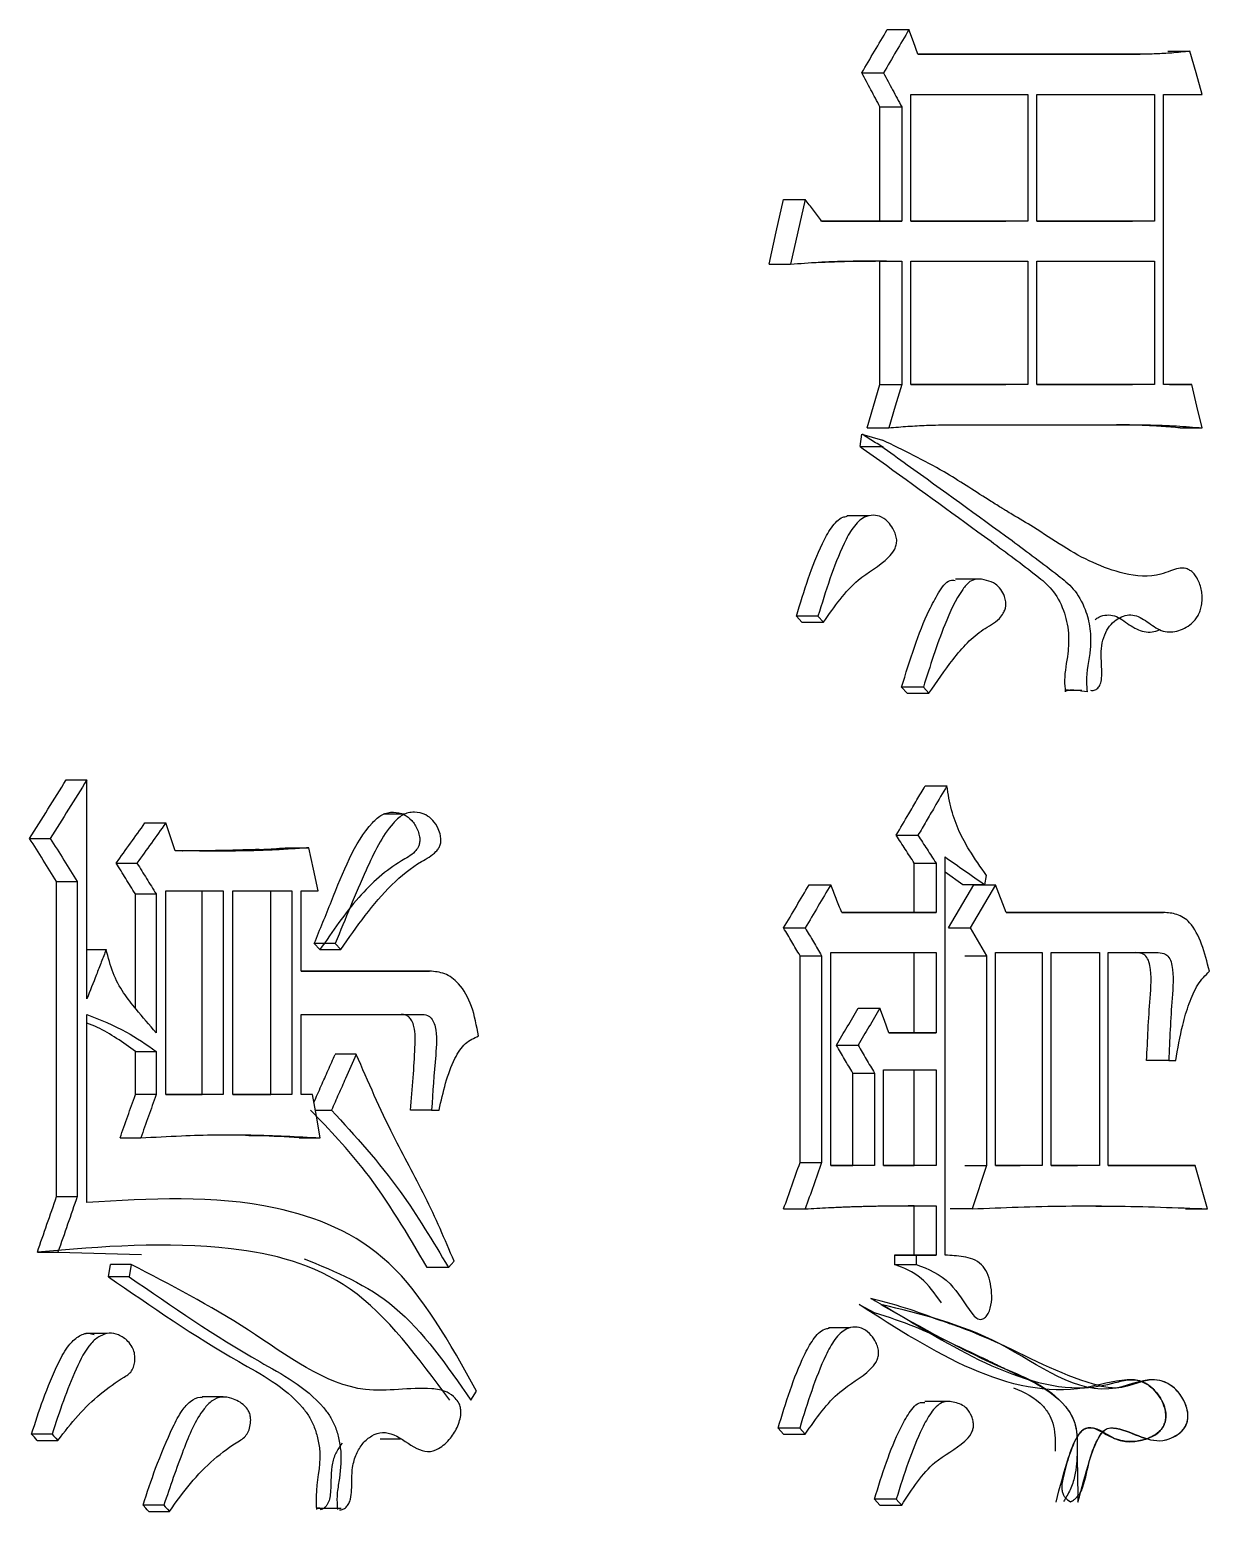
# Model space of a CAD drawing. Header units: millimetres. Extents: x 2271 to 4415, y 823 to 2339.
# Drawn here: x 3177.98 to 3182.11, y 1047.03 to 1052.22 of the extents above; entities that cross this region are included whole.
import ezdxf

# ---------------------------------------------------------------- set-up
doc = ezdxf.new("R2010")
doc.units = ezdxf.units.MM

msp = doc.modelspace()

# ---------------------------------------------------------------- linework, layer by layer
at = {"color": 7, "linetype": 'Continuous', "lineweight": 25}
for p, q in [((3180.9813, 1052.2249), (3181.0575, 1052.2249)), ((3181.8683, 1052.1384), (3181.0892, 1052.1384)), ((3181.0892, 1052.1384), (3181.7912, 1052.1384)), ((3181.7913, 1052.1384), (3181.8683, 1052.1384)), ((3181.965, 1052.1492), (3182.0422, 1052.1492)), ((3180.8925, 1052.0735), (3180.9685, 1052.0735)), ((3181.0638, 1051.5543), (3181.0638, 1051.9978)), ((3181.0638, 1051.9978), (3181.4743, 1051.9978)), ((3181.4743, 1051.9978), (3181.4743, 1051.5543)), ((3181.5057, 1051.5543), (3181.5057, 1051.9978)), ((3181.5057, 1051.9978), (3181.9181, 1051.9978)), ((3181.9181, 1051.9978), (3181.9181, 1051.5543)), ((3181.9492, 1051.9978), (3182.0856, 1051.9978)), ((3181.9492, 1050.981), (3181.9492, 1051.9978)), ((3180.956, 1051.9545), (3181.0321, 1051.9545)), ((3180.956, 1051.5543), (3180.956, 1051.9545)), ((3181.0321, 1051.9545), (3181.0321, 1051.5543)), ((3180.6185, 1051.63), (3180.6941, 1051.63)), ((3181.0321, 1051.5543), (3180.7517, 1051.5543)), ((3180.7517, 1051.5543), (3180.956, 1051.5543)), ((3180.956, 1051.5543), (3181.0321, 1051.5543)), ((3181.4743, 1051.5543), (3181.0638, 1051.5543)), ((3181.0638, 1051.5543), (3181.3976, 1051.5543)), ((3181.4743, 1051.5543), (3181.3977, 1051.5543)), ((3181.9181, 1051.5543), (3181.5057, 1051.5543)), ((3181.5057, 1051.5543), (3181.8408, 1051.5543)), ((3181.9181, 1051.5543), (3181.841, 1051.5543)), ((3180.5673, 1051.4028), (3180.6429, 1051.4028)), ((3180.956, 1051.4136), (3181.0321, 1051.4136)), ((3180.956, 1050.9809), (3180.956, 1051.4136)), ((3181.0321, 1051.4136), (3181.0321, 1050.9809)), ((3181.0638, 1050.9809), (3181.0638, 1051.4136)), ((3181.0638, 1051.4136), (3181.4743, 1051.4136)), ((3181.4743, 1051.4136), (3181.4743, 1050.9809)), ((3181.5057, 1050.9809), (3181.5057, 1051.4136)), ((3181.5057, 1051.4136), (3181.9181, 1051.4136)), ((3181.9181, 1051.4136), (3181.9181, 1050.981)), ((3180.956, 1050.9809), (3181.0321, 1050.9809)), ((3181.4743, 1050.9809), (3181.0638, 1050.9809)), ((3181.0638, 1050.9809), (3181.3976, 1050.9809)), ((3181.4743, 1050.9809), (3181.3977, 1050.9809)), ((3181.9181, 1050.981), (3181.5057, 1050.9809)), ((3181.5057, 1050.9809), (3181.8408, 1050.981)), ((3181.9181, 1050.981), (3181.841, 1050.981)), ((3182.0484, 1050.981), (3181.9492, 1050.981)), ((3181.9711, 1050.981), (3182.0484, 1050.981)), ((3180.9115, 1050.8295), (3180.9876, 1050.8295)), ((3181.2032, 1050.8403), (3181.8621, 1050.8403)), ((3181.785, 1050.8403), (3181.8621, 1050.8403)), ((3182.0083, 1050.8295), (3182.0856, 1050.8295)), ((3180.8861, 1050.7646), (3180.8925, 1050.8079)), ((3180.8925, 1050.8079), (3180.9653, 1050.7862)), ((3180.9157, 1050.5211), (3180.8397, 1050.5211)), ((3181.2973, 1050.2994), (3181.2204, 1050.2994)), ((3180.6823, 1050.148), (3180.6632, 1050.1696)), ((3180.6823, 1050.148), (3180.7581, 1050.148)), ((3180.7389, 1050.1696), (3180.7581, 1050.148)), ((3181.051, 1049.8992), (3181.032, 1049.9208)), ((3181.051, 1049.8992), (3181.1272, 1049.8992)), ((3181.1082, 1049.9208), (3181.1272, 1049.8992)), ((3178.1047, 1049.5963), (3178.1771, 1049.5963)), ((3178.1771, 1048.8283), (3178.1771, 1049.5963)), ((3181.1143, 1049.5747), (3181.1906, 1049.5747)), ((3179.2909, 1049.4759), (3179.2163, 1049.4759)), ((3178.3805, 1049.4449), (3178.4532, 1049.4449)), ((3177.9763, 1049.3908), (3178.0486, 1049.3908)), ((3181.013, 1049.4016), (3181.0892, 1049.4016)), ((3178.881, 1049.3583), (3178.9544, 1049.3583)), ((3181.1842, 1047.9305), (3181.1842, 1049.3259)), ((3178.2797, 1049.3042), (3178.3524, 1049.3042)), ((3181.0763, 1049.3043), (3181.1526, 1049.3043)), ((3181.0763, 1049.1312), (3181.0763, 1049.3043)), ((3181.1526, 1049.3043), (3181.1526, 1049.1312)), ((3181.2467, 1049.2285), (3181.1842, 1049.2724)), ((3181.3232, 1049.2285), (3181.3295, 1049.261)), ((3178.0709, 1049.2393), (3178.1433, 1049.2393)), ((3178.0709, 1048.136), (3178.0709, 1049.2393)), ((3178.1433, 1049.2393), (3178.1433, 1048.136)), ((3178.4532, 1048.4929), (3178.4532, 1049.2069)), ((3178.4532, 1049.2069), (3178.6543, 1049.2069)), ((3178.5813, 1048.4929), (3178.5813, 1049.2069)), ((3178.6543, 1049.2069), (3178.6543, 1048.4929)), ((3178.6878, 1048.4929), (3178.6878, 1049.2069)), ((3178.6878, 1049.2069), (3178.8946, 1049.2069)), ((3178.8212, 1048.4929), (3178.8212, 1049.2069)), ((3178.8946, 1049.2069), (3178.8946, 1048.4929)), ((3178.9278, 1049.2069), (3178.9877, 1049.2069)), ((3178.9278, 1048.9256), (3178.9278, 1049.2069)), ((3180.7079, 1049.2285), (3180.7836, 1049.2285)), ((3181.1963, 1049.0771), (3181.2845, 1049.2285)), ((3181.3232, 1049.2285), (3181.2467, 1049.2285)), ((3181.361, 1049.2285), (3181.2727, 1049.0771)), ((3181.2845, 1049.2285), (3181.361, 1049.2285)), ((3181.3988, 1049.1312), (3181.361, 1049.2285)), ((3178.3469, 1049.1961), (3178.4196, 1049.1961)), ((3178.3469, 1048.7961), (3178.3469, 1049.1961)), ((3178.4196, 1049.1961), (3178.4196, 1048.7093)), ((3181.1526, 1049.1312), (3180.822, 1049.1312)), ((3180.822, 1049.1312), (3181.0763, 1049.1312)), ((3181.0763, 1049.1312), (3181.1526, 1049.1312)), ((3181.9492, 1049.1312), (3181.3988, 1049.1312)), ((3181.3988, 1049.1312), (3181.8719, 1049.1312)), ((3181.872, 1049.1312), (3181.9492, 1049.1312)), ((3180.6185, 1049.0771), (3180.6941, 1049.0771)), ((3181.1963, 1049.0771), (3181.2727, 1049.0771)), ((3181.2727, 1049.0771), (3181.3295, 1048.9797)), ((3178.1771, 1049.0014), (3178.2446, 1049.0014)), ((3179.0474, 1049.023), (3178.9739, 1049.023)), ((3178.9938, 1049.0014), (3178.9739, 1049.023)), ((3179.0474, 1049.023), (3179.0673, 1049.0014)), ((3180.676, 1048.9797), (3180.7517, 1048.9797)), ((3180.676, 1048.255), (3180.676, 1048.9797)), ((3180.7517, 1048.9797), (3180.7517, 1048.255)), ((3180.7836, 1048.9906), (3181.1526, 1048.9906)), ((3180.7836, 1048.2442), (3180.7836, 1048.9906)), ((3181.0763, 1048.7093), (3181.0763, 1048.9906)), ((3181.1526, 1048.9906), (3181.1526, 1048.7093)), ((3181.253, 1048.9797), (3181.3295, 1048.9797)), ((3181.3295, 1048.9797), (3181.3295, 1048.2442)), ((3181.361, 1048.2442), (3181.361, 1048.9906)), ((3181.361, 1048.9906), (3181.5246, 1048.9906)), ((3181.5246, 1048.9906), (3181.5245, 1048.2442)), ((3181.5559, 1048.2442), (3181.5559, 1048.9906)), ((3181.5559, 1048.9906), (3181.7249, 1048.9906)), ((3181.7249, 1048.9906), (3181.7249, 1048.2442)), ((3181.7561, 1048.9906), (3181.9305, 1048.9906)), ((3181.7561, 1048.2442), (3181.7561, 1048.9906)), ((3181.8536, 1048.9906), (3181.9308, 1048.9906)), ((3179.3781, 1048.9256), (3178.9278, 1048.9256)), ((3178.9278, 1048.9256), (3179.3041, 1048.9256)), ((3179.3041, 1048.9256), (3179.3781, 1048.9256)), ((3180.8798, 1048.7958), (3180.9558, 1048.7958)), ((3178.1771, 1048.1144), (3178.1771, 1048.7741)), ((3178.9278, 1048.7742), (3179.3517, 1048.7742)), ((3178.9278, 1048.4929), (3178.9278, 1048.7742)), ((3179.278, 1048.7742), (3179.3519, 1048.7742)), ((3181.1526, 1048.7093), (3180.9876, 1048.7093)), ((3180.9876, 1048.7093), (3181.0763, 1048.7093)), ((3181.0763, 1048.7093), (3181.1526, 1048.7093)), ((3178.3469, 1048.6444), (3178.4196, 1048.6444)), ((3178.3469, 1048.4929), (3178.3469, 1048.6444)), ((3178.4196, 1048.6444), (3178.4196, 1048.4929)), ((3180.8035, 1048.666), (3180.8794, 1048.666)), ((3179.1207, 1048.6344), (3179.0471, 1048.6344)), ((3181.9678, 1048.612), (3181.8906, 1048.612)), ((3181.9678, 1048.612), (3181.9926, 1048.612)), ((3180.8607, 1048.5687), (3180.9367, 1048.5687)), ((3180.8607, 1048.2442), (3180.8607, 1048.5687)), ((3180.9367, 1048.5687), (3180.9367, 1048.2442)), ((3180.9685, 1048.2442), (3180.9685, 1048.5795)), ((3180.9685, 1048.5795), (3181.1526, 1048.5795)), ((3181.0763, 1048.2442), (3181.0763, 1048.5795)), ((3181.1526, 1048.5795), (3181.1526, 1048.2442)), ((3178.4196, 1048.4929), (3178.3469, 1048.4929)), ((3178.6543, 1048.4929), (3178.4532, 1048.4929)), ((3178.4532, 1048.4929), (3178.5813, 1048.4929)), ((3178.6543, 1048.4929), (3178.5813, 1048.4929)), ((3178.8946, 1048.4929), (3178.6878, 1048.4929)), ((3178.6878, 1048.4929), (3178.8212, 1048.4929)), ((3178.8946, 1048.4929), (3178.8212, 1048.4929)), ((3178.9677, 1048.4929), (3178.9278, 1048.4929)), ((3178.9677, 1048.4929), (3178.9278, 1048.4929)), ((3178.9772, 1048.439), (3179.0342, 1048.439)), ((3179.3847, 1048.4389), (3179.3107, 1048.4389)), ((3179.3847, 1048.4389), (3179.411, 1048.4389)), ((3178.2932, 1048.3415), (3178.3658, 1048.3415)), ((3178.9209, 1048.3415), (3178.9943, 1048.3415)), ((3180.676, 1048.255), (3180.7517, 1048.255)), ((3180.9367, 1048.2442), (3180.7836, 1048.2442)), ((3180.7836, 1048.2442), (3180.8607, 1048.2442)), ((3180.9367, 1048.2442), (3180.8607, 1048.2442)), ((3181.1526, 1048.2442), (3180.9685, 1048.2442)), ((3180.9685, 1048.2442), (3181.0763, 1048.2442)), ((3181.1526, 1048.2442), (3181.0763, 1048.2442)), ((3181.253, 1048.2442), (3181.3295, 1048.2442)), ((3181.3295, 1048.2442), (3181.279, 1048.0927)), ((3181.5245, 1048.2442), (3181.361, 1048.2442)), ((3181.361, 1048.2442), (3181.4478, 1048.2442)), ((3181.5245, 1048.2442), (3181.4479, 1048.2442)), ((3181.7249, 1048.2442), (3181.5559, 1048.2442)), ((3181.5559, 1048.2442), (3181.6479, 1048.2442)), ((3181.7249, 1048.2442), (3181.648, 1048.2442)), ((3182.0608, 1048.2442), (3181.7561, 1048.2442)), ((3181.7561, 1048.2442), (3181.9834, 1048.2442)), ((3181.9835, 1048.2442), (3182.0608, 1048.2442)), ((3182.1041, 1048.0927), (3182.0608, 1048.2442)), ((3178.0709, 1048.136), (3178.1433, 1048.136)), ((3180.6185, 1048.0927), (3180.6941, 1048.0927)), ((3181.0763, 1048.1035), (3181.0553, 1048.1035)), ((3181.0763, 1047.9305), (3181.0763, 1048.1035)), ((3181.1526, 1048.1035), (3181.1526, 1047.9305)), ((3181.279, 1048.0927), (3181.2026, 1048.0927)), ((3181.7126, 1048.1018), (3181.768, 1048.1022)), ((3182.0268, 1048.0927), (3182.1041, 1048.0927)), ((3178.0034, 1047.9413), (3178.0756, 1047.9413)), ((3178.0756, 1047.9413), (3178.3689, 1047.9333)), ((3181.0828, 1047.9305), (3181.0067, 1047.9305)), ((3181.0067, 1047.9305), (3181.0763, 1047.9305)), ((3181.0067, 1047.9305), (3181.0067, 1047.898)), ((3181.0763, 1047.9305), (3181.1526, 1047.9305)), ((3181.0828, 1047.9305), (3181.0828, 1047.898)), ((3181.1526, 1047.9305), (3181.0828, 1047.9305)), ((3178.2528, 1047.8547), (3178.2596, 1047.898)), ((3178.3322, 1047.898), (3178.2596, 1047.898)), ((3178.3322, 1047.898), (3178.3254, 1047.8547)), ((3179.444, 1047.8872), (3179.3699, 1047.8872)), ((3181.0067, 1047.898), (3181.0828, 1047.898)), ((3178.3254, 1047.8547), (3178.2528, 1047.8547)), ((3180.8829, 1047.7574), (3180.9378, 1047.7289)), ((3181.3091, 1047.7052), (3181.3096, 1047.7052)), ((3178.2469, 1047.6554), (3178.1736, 1047.6554)), ((3180.8519, 1047.6762), (3180.776, 1047.6762)), ((3179.5228, 1047.422), (3179.5425, 1047.4544)), ((3178.6543, 1047.4335), (3178.5805, 1047.4335)), ((3181.1897, 1047.4173), (3181.1133, 1047.4173)), ((3178.0553, 1047.3031), (3177.9831, 1047.3031)), ((3179.2043, 1047.2868), (3179.2762, 1047.2867)), ((3180.6184, 1047.3031), (3180.5993, 1047.3247)), ((3180.6184, 1047.3031), (3180.6941, 1047.3031)), ((3180.6749, 1047.3247), (3180.6941, 1047.3031)), ((3178.0033, 1047.2814), (3178.0756, 1047.2814)), ((3178.4465, 1047.0543), (3178.3737, 1047.0543)), ((3178.3938, 1047.0327), (3178.4666, 1047.0327)), ((3178.9942, 1047.0434), (3179.0678, 1047.0434)), ((3180.9559, 1047.0543), (3180.9369, 1047.0759))]:
    msp.add_line(p, q, dxfattribs=at)
at = {"color": 7, "linetype": 'Continuous', "lineweight": 25, "flags": 128}
for points in [[(3181.0892, 1052.1384), (3181.0733, 1052.1817), (3181.0575, 1052.2249)], [(3182.0856, 1051.9978), (3182.0639, 1052.0735), (3182.0422, 1052.1492)], [(3180.5673, 1051.4028), (3180.5929, 1051.5164), (3180.6185, 1051.63)], [(3180.6941, 1051.63), (3180.6685, 1051.5164), (3180.6429, 1051.4028)], [(3180.9115, 1050.8295), (3180.9338, 1050.9052), (3180.956, 1050.9809)], [(3181.0321, 1050.9809), (3181.0098, 1050.9052), (3180.9876, 1050.8295)], [(3182.0856, 1050.8295), (3182.067, 1050.9052), (3182.0484, 1050.981)], [(3180.8861, 1050.7646), (3180.9203, 1050.7646), (3180.9412, 1050.7646), (3180.9621, 1050.7646)], [(3180.7389, 1050.1696), (3180.7108, 1050.1697), (3180.687, 1050.1697), (3180.6632, 1050.1696)], [(3181.1082, 1049.9208), (3181.0804, 1049.9208), (3181.0562, 1049.9208), (3181.032, 1049.9208)], [(3178.4868, 1049.3475), (3178.47, 1049.3962), (3178.4532, 1049.4449)], [(3178.9877, 1049.2069), (3178.9711, 1049.2826), (3178.9544, 1049.3583)], [(3178.9938, 1049.0014), (3179.0206, 1049.0014), (3179.044, 1049.0014), (3179.0673, 1049.0014)], [(3180.9876, 1048.7093), (3180.9717, 1048.7526), (3180.9558, 1048.7958)], [(3178.9943, 1048.3415), (3178.981, 1048.4172), (3178.9677, 1048.4929)], [(3179.444, 1047.8872), (3179.4539, 1047.8981), (3179.4639, 1047.909)], [(3178.0033, 1047.2814), (3177.9982, 1047.2869), (3177.993, 1047.2924), (3177.9831, 1047.3031)], [(3178.0553, 1047.3031), (3178.0605, 1047.2976), (3178.068, 1047.2895), (3178.0756, 1047.2814)], [(3180.6749, 1047.3247), (3180.6469, 1047.3247), (3180.6231, 1047.3247), (3180.5993, 1047.3247)], [(3178.3938, 1047.0326), (3178.3887, 1047.0381), (3178.3836, 1047.0436), (3178.3737, 1047.0543)], [(3178.4465, 1047.0543), (3178.4516, 1047.0488), (3178.4591, 1047.0407), (3178.4666, 1047.0326)], [(3181.013, 1047.0759), (3180.9848, 1047.0759), (3180.9608, 1047.0759), (3180.9369, 1047.0759)], [(3180.9559, 1047.0543), (3180.9842, 1047.0543), (3181.0081, 1047.0543), (3181.0321, 1047.0543)], [(3181.013, 1047.0759), (3181.0225, 1047.0651), (3181.0321, 1047.0543)]]:
    msp.add_lwpolyline(points, dxfattribs=at)
at = {"color": 7, "linetype": 'Continuous', "lineweight": 25}
for points, knots in [([(3180.8925, 1052.0735), (3180.9073, 1052.0987), (3180.9369, 1052.1492), (3180.9665, 1052.1997), (3180.9813, 1052.2249)], [0, 0, 0, 0, 0.4999986, 1, 1, 1, 1]), ([(3181.0575, 1052.2249), (3181.0427, 1052.1997), (3181.013, 1052.1492), (3180.9834, 1052.0987), (3180.9685, 1052.0735)], [0, 0, 0, 0, 0.499999, 1, 1, 1, 1]), ([(3182.0422, 1052.1492), (3182.0209, 1052.1469), (3181.9814, 1052.1426), (3181.9234, 1052.1396), (3181.8867, 1052.1388), (3181.8683, 1052.1384)], [0, 0, 0, 0, 0.368696, 0.68428, 1, 1, 1, 1]), ([(3180.956, 1051.9545), (3180.9454, 1051.9743), (3180.9242, 1052.014), (3180.9031, 1052.0537), (3180.8925, 1052.0735)], [0, 0, 0, 0, 0.5, 1, 1, 1, 1]), ([(3180.9685, 1052.0735), (3180.9791, 1052.0537), (3181.0003, 1052.014), (3181.0215, 1051.9743), (3181.0321, 1051.9545)], [0, 0, 0, 0, 0.5, 1, 1, 1, 1]), ([(3180.7517, 1051.5543), (3180.7421, 1051.5669), (3180.7229, 1051.5921), (3180.7037, 1051.6174), (3180.6941, 1051.63)], [0, 0, 0, 0, 0.5000004, 1, 1, 1, 1]), ([(3180.6429, 1051.4028), (3180.6754, 1051.4056), (3180.712, 1051.4087), (3180.7507, 1051.4107), (3180.7608, 1051.4113), (3180.771, 1051.4117), (3180.7832, 1051.4122), (3180.7953, 1051.4127), (3180.8075, 1051.4131), (3180.8197, 1051.4134), (3180.8319, 1051.4137), (3180.844, 1051.4139), (3180.8562, 1051.4141), (3180.8684, 1051.4143), (3180.8805, 1051.4144), (3180.8927, 1051.4144), (3180.9049, 1051.4145), (3180.917, 1051.4145), (3180.9292, 1051.4145), (3180.9413, 1051.4144), (3180.9514, 1051.4144), (3180.9595, 1051.4143), (3180.9656, 1051.4143), (3180.9717, 1051.4142), (3180.9777, 1051.4142), (3180.9838, 1051.4141), (3180.9899, 1051.4141), (3180.9959, 1051.414), (3181.002, 1051.414), (3181.0081, 1051.4139), (3181.0141, 1051.4138), (3181.0221, 1051.4137), (3181.0281, 1051.4137), (3181.0321, 1051.4136)], [0, 0, 0, 0, 0.250151, 0.281419, 0.297053, 0.328322, 0.35959, 0.390858, 0.422126, 0.453395, 0.484663, 0.515931, 0.5472, 0.578468, 0.609736, 0.641004, 0.672273, 0.703541, 0.734809, 0.766077, 0.797346, 0.81298, 0.828614, 0.844248, 0.859882, 0.875516, 0.891151, 0.906785, 0.922419, 0.938053, 0.953687, 0.969321, 1, 1, 1, 1]), ([(3180.7288, 1051.4095), (3180.7298, 1051.4095), (3180.7396, 1051.4091), (3180.8337, 1051.4134), (3180.8965, 1051.4137), (3180.9312, 1051.4137), (3180.9412, 1051.4137), (3180.941, 1051.4137), (3180.9409, 1051.4137)], [0, 0, 0, 0, 0.055768, 0.55582, 0.7982, 0.940395, 0.975861, 1, 1, 1, 1]), ([(3180.9876, 1050.8295), (3181.0095, 1050.8314), (3181.0532, 1050.8353), (3181.1251, 1050.839), (3181.175, 1050.8399), (3181.2032, 1050.8403)], [0, 0, 0, 0, 0.303893, 0.607799, 1, 1, 1, 1]), ([(3182.0081, 1050.8295), (3181.986, 1050.8312), (3181.9418, 1050.8346), (3181.8674, 1050.8391), (3181.8151, 1050.8399), (3181.7849, 1050.8403)], [0, 0, 0, 0, 0.29793, 0.595868, 1, 1, 1, 1]), ([(3181.8621, 1050.8403), (3181.8843, 1050.84), (3181.9288, 1050.8394), (3182.0033, 1050.8359), (3182.0555, 1050.8319), (3182.0856, 1050.8295)], [0, 0, 0, 0, 0.297543, 0.595099, 1, 1, 1, 1]), ([(3180.8861, 1050.7646), (3180.9169, 1050.7425), (3181.0707, 1050.6319), (3181.278, 1050.4814), (3181.4712, 1050.3393), (3181.5607, 1050.2667), (3181.6011, 1050.1966), (3181.6192, 1050.1148), (3181.616, 1050.0302), (3181.6, 1049.9633), (3181.6042, 1049.9181), (3181.6055, 1049.9045)], [0, 0, 0, 0, 0.101474, 0.507349, 0.687605, 0.74902, 0.811274, 0.865807, 0.912165, 0.973682, 1, 1, 1, 1]), ([(3180.968, 1050.7603), (3180.9534, 1050.7695), (3180.9315, 1050.7832), (3180.9074, 1050.7983), (3180.8969, 1050.805), (3180.8936, 1050.8071), (3180.8925, 1050.8079)], [0, 0, 0, 0, 0.582257, 0.869629, 0.954439, 1, 1, 1, 1]), ([(3180.9595, 1050.7664), (3180.9903, 1050.7443), (3181.1442, 1050.6339), (3181.3522, 1050.4841), (3181.5454, 1050.3405), (3181.6358, 1050.2688), (3181.6752, 1050.2024), (3181.6943, 1050.1264), (3181.6957, 1050.0381), (3181.6759, 1049.9662), (3181.6812, 1049.916), (3181.6824, 1049.9045)], [0, 0, 0, 0, 0.101091, 0.505417, 0.686144, 0.747623, 0.809949, 0.856214, 0.902538, 0.977672, 1, 1, 1, 1]), ([(3181.6937, 1049.9101), (3181.6981, 1049.9095), (3181.707, 1049.9083), (3181.7174, 1049.915), (3181.7244, 1049.9231), (3181.7299, 1049.9342), (3181.7346, 1049.9582), (3181.7331, 1049.9887), (3181.7316, 1050.0163), (3181.7305, 1050.0441), (3181.7337, 1050.0768), (3181.7462, 1050.1135), (3181.7656, 1050.1425), (3181.7893, 1050.1619), (3181.8152, 1050.173), (3181.8508, 1050.1761), (3181.893, 1050.1514), (3181.9411, 1050.1131), (3181.9967, 1050.1136), (3182.0412, 1050.1344), (3182.0679, 1050.1646), (3182.0785, 1050.1882), (3182.0835, 1050.2074), (3182.0857, 1050.228), (3182.0848, 1050.2493), (3182.0807, 1050.2704), (3182.0739, 1050.29), (3182.0651, 1050.3074), (3182.0545, 1050.3212), (3182.0423, 1050.331), (3182.0157, 1050.3425), (3181.9806, 1050.3312), (3181.9103, 1050.3042), (3181.779, 1050.3166), (3181.6309, 1050.3888), (3181.5045, 1050.4765), (3181.4375, 1050.515), (3181.4037, 1050.5354), (3181.3937, 1050.5414), (3181.3904, 1050.5434), (3181.388, 1050.5449), (3181.3831, 1050.548), (3181.3653, 1050.5592), (3181.2971, 1050.6018), (3181.1635, 1050.6905), (3181.0377, 1050.7513), (3180.9653, 1050.7862)], [0, 0, 0, 0, 0.00737, 0.015009, 0.018555, 0.022128, 0.030111, 0.045178, 0.055064, 0.060343, 0.075509, 0.090437, 0.104896, 0.120548, 0.135595, 0.150698, 0.180779, 0.211233, 0.242231, 0.273349, 0.290015, 0.297441, 0.304692, 0.312416, 0.319982, 0.327794, 0.336224, 0.34425, 0.351944, 0.359644, 0.367692, 0.398957, 0.418859, 0.492604, 0.619034, 0.682459, 0.727701, 0.740175, 0.743874, 0.745883, 0.74615, 0.748384, 0.7547, 0.77878, 0.872725, 1, 1, 1, 1]), ([(3180.6632, 1050.1696), (3180.6901, 1050.2581), (3180.724, 1050.3692), (3180.7838, 1050.4809), (3180.8155, 1050.5154), (3180.836, 1050.5188), (3180.8412, 1050.5196)], [0, 0, 0, 0, 0.631825, 0.793272, 0.948374, 1, 1, 1, 1]), ([(3180.7581, 1050.148), (3180.7964, 1050.2031), (3180.8641, 1050.3006), (3180.961, 1050.3471), (3181.0036, 1050.3949), (3181.0127, 1050.4153), (3181.0158, 1050.4333), (3181.0127, 1050.4525), (3181.0039, 1050.4739), (3180.9877, 1050.4982), (3180.9628, 1050.5191), (3180.9321, 1050.5252), (3180.8961, 1050.5177), (3180.8596, 1050.4817), (3180.7999, 1050.3682), (3180.7659, 1050.2577), (3180.7389, 1050.1696)], [0, 0, 0, 0, 0.207529, 0.367373, 0.400836, 0.41667, 0.431354, 0.448141, 0.466694, 0.497248, 0.538464, 0.578549, 0.619959, 0.682144, 0.746848, 1, 1, 1, 1]), ([(3181.032, 1049.9208), (3181.0609, 1050.0155), (3181.097, 1050.1343), (3181.1597, 1050.2501), (3181.1908, 1050.2979), (3181.2137, 1050.2957), (3181.2197, 1050.2951)], [0, 0, 0, 0, 0.628291, 0.787843, 0.943892, 1, 1, 1, 1]), ([(3181.1272, 1049.8992), (3181.155, 1049.9396), (3181.2131, 1050.0244), (3181.2962, 1050.1162), (3181.363, 1050.1467), (3181.387, 1050.1768), (3181.3946, 1050.1927), (3181.3977, 1050.207), (3181.3971, 1050.2225), (3181.3916, 1050.2427), (3181.3797, 1050.2648), (3181.3587, 1050.287), (3181.3287, 1050.2954), (3181.2983, 1050.3025), (3181.2682, 1050.2917), (3181.2266, 1050.2409), (3181.17, 1050.1162), (3181.1316, 1049.9949), (3181.1082, 1049.9208)], [0, 0, 0, 0, 0.145124, 0.304252, 0.383323, 0.40611, 0.420719, 0.431527, 0.442364, 0.458238, 0.484495, 0.512276, 0.553409, 0.599258, 0.628708, 0.668116, 0.797317, 1, 1, 1, 1]), ([(3181.71, 1050.1574), (3181.7144, 1050.1606), (3181.7272, 1050.1699), (3181.7506, 1050.1751), (3181.7877, 1050.1718), (3181.8289, 1050.1375), (3181.881, 1050.1101), (3181.9191, 1050.1136), (3181.9363, 1050.1232), (3181.9363, 1050.1232)], [0, 0, 0, 0, 0.0611875, 0.1807988, 0.2971969, 0.5319522, 0.7661169, 0.9995646, 1, 1, 1, 1]), ([(3181.6168, 1049.91), (3181.6143, 1049.91), (3181.6104, 1049.91), (3181.6065, 1049.91), (3181.6054, 1049.91), (3181.6053, 1049.91), (3181.6052, 1049.91), (3181.6083, 1049.91), (3181.6257, 1049.91), (3181.6423, 1049.91), (3181.657, 1049.91), (3181.6636, 1049.91)], [0, 0, 0, 0, 0.13378, 0.2044, 0.212318, 0.214881, 0.216602, 0.217222, 0.490673, 0.769444, 1, 1, 1, 1]), ([(3181.6824, 1049.9045), (3181.6693, 1049.9065), (3181.6463, 1049.91), (3181.6212, 1049.9103), (3181.6088, 1049.9083), (3181.606, 1049.9065), (3181.6055, 1049.9055), (3181.6054, 1049.905), (3181.6055, 1049.9047), (3181.6055, 1049.9045)], [0, 0, 0, 0, 0.493604, 0.861876, 0.955662, 0.982084, 0.991539, 0.995796, 1, 1, 1, 1]), ([(3177.9763, 1049.3908), (3177.9977, 1049.425), (3178.0406, 1049.4935), (3178.0833, 1049.562), (3178.1047, 1049.5963)], [0, 0, 0, 0, 0.499999, 1, 1, 1, 1]), ([(3178.1771, 1049.5963), (3178.1557, 1049.562), (3178.1129, 1049.4935), (3178.07, 1049.425), (3178.0486, 1049.3908)], [0, 0, 0, 0, 0.5, 1, 1, 1, 1]), ([(3181.013, 1049.4016), (3181.0276, 1049.4266), (3181.0518, 1049.4679), (3181.0856, 1049.5256), (3181.1047, 1049.5584), (3181.1142, 1049.5747)], [0, 0, 0, 0, 0.432843, 0.716421, 1, 1, 1, 1]), ([(3181.1906, 1049.5747), (3181.176, 1049.5498), (3181.1518, 1049.5084), (3181.118, 1049.4507), (3181.0988, 1049.418), (3181.0892, 1049.4016)], [0, 0, 0, 0, 0.43259, 0.716295, 1, 1, 1, 1]), ([(3181.3295, 1049.261), (3181.3089, 1049.2901), (3181.2749, 1049.3383), (3181.2324, 1049.4141), (3181.2044, 1049.4899), (3181.1952, 1049.5463), (3181.1906, 1049.5747)], [0, 0, 0, 0, 0.333781, 0.552151, 0.77417, 1, 1, 1, 1]), ([(3178.9739, 1049.023), (3178.9939, 1049.0721), (3179.054, 1049.2197), (3179.121, 1049.3943), (3179.2112, 1049.4779), (3179.2508, 1049.4853), (3179.2867, 1049.4777), (3179.3163, 1049.4559), (3179.3337, 1049.4282), (3179.342, 1049.4029), (3179.3441, 1049.3853), (3179.3424, 1049.3709), (3179.3368, 1049.3569), (3179.317, 1049.3325), (3179.2406, 1049.2934), (3179.1225, 1049.1887), (3179.0375, 1049.065), (3178.9938, 1049.0014)], [0, 0, 0, 0, 0.117084, 0.352421, 0.392033, 0.4319, 0.470231, 0.500102, 0.530093, 0.545391, 0.556909, 0.565721, 0.574545, 0.589616, 0.642212, 0.816089, 1, 1, 1, 1]), ([(3179.0673, 1049.0014), (3179.0951, 1049.0417), (3179.1789, 1049.1635), (3179.2917, 1049.2831), (3179.389, 1049.3308), (3179.4094, 1049.3551), (3179.4159, 1049.3682), (3179.4182, 1049.3839), (3179.416, 1049.4037), (3179.4071, 1049.4293), (3179.3899, 1049.4559), (3179.361, 1049.4776), (3179.324, 1049.4857), (3179.2831, 1049.4769), (3179.2188, 1049.4154), (3179.1423, 1049.2564), (3179.0824, 1049.109), (3179.0474, 1049.023)], [0, 0, 0, 0, 0.117023, 0.353532, 0.409689, 0.421913, 0.431957, 0.442101, 0.453679, 0.472075, 0.49977, 0.527462, 0.568321, 0.610802, 0.649012, 0.795156, 1, 1, 1, 1]), ([(3178.2797, 1049.3042), (3178.2965, 1049.3277), (3178.3301, 1049.3745), (3178.3637, 1049.4214), (3178.3805, 1049.4449)], [0, 0, 0, 0, 0.499999, 1, 1, 1, 1]), ([(3178.4532, 1049.4449), (3178.4364, 1049.4214), (3178.4028, 1049.3745), (3178.3692, 1049.3277), (3178.3524, 1049.3042)], [0, 0, 0, 0, 0.499999, 1, 1, 1, 1]), ([(3178.0709, 1049.2393), (3178.0552, 1049.2646), (3178.0237, 1049.3151), (3177.9921, 1049.3655), (3177.9763, 1049.3908)], [0, 0, 0, 0, 0.5, 1, 1, 1, 1]), ([(3178.0486, 1049.3908), (3178.0644, 1049.3655), (3178.096, 1049.3151), (3178.1275, 1049.2646), (3178.1433, 1049.2393)], [0, 0, 0, 0, 0.499999, 1, 1, 1, 1]), ([(3181.0763, 1049.3043), (3181.0658, 1049.3205), (3181.0447, 1049.3529), (3181.0236, 1049.3854), (3181.013, 1049.4016)], [0, 0, 0, 0, 0.5, 1, 1, 1, 1]), ([(3181.0892, 1049.4016), (3181.0998, 1049.3854), (3181.1209, 1049.3529), (3181.142, 1049.3205), (3181.1526, 1049.3043)], [0, 0, 0, 0, 0.499999, 1, 1, 1, 1]), ([(3178.9544, 1049.3583), (3178.9331, 1049.3567), (3178.9011, 1049.3544), (3178.8584, 1049.3517), (3178.8264, 1049.3501), (3178.8023, 1049.3491), (3178.7836, 1049.3485), (3178.7702, 1049.3481), (3178.7541, 1049.3476), (3178.7381, 1049.3473), (3178.7247, 1049.347), (3178.7113, 1049.3468), (3178.6979, 1049.3467), (3178.6818, 1049.3465), (3178.6657, 1049.3464), (3178.6496, 1049.3464), (3178.6362, 1049.3464), (3178.6227, 1049.3464), (3178.6093, 1049.3464), (3178.5932, 1049.3465), (3178.5797, 1049.3466), (3178.569, 1049.3467), (3178.5609, 1049.3468), (3178.5542, 1049.3468), (3178.5475, 1049.3469), (3178.5408, 1049.3469), (3178.5327, 1049.347), (3178.5246, 1049.3471), (3178.5179, 1049.3472), (3178.5112, 1049.3472), (3178.5058, 1049.3473), (3178.5004, 1049.3474), (3178.4964, 1049.3474), (3178.4918, 1049.3475), (3178.4886, 1049.3475), (3178.4868, 1049.3475)], [0, 0, 0, 0, 0.137495, 0.206243, 0.274991, 0.343739, 0.360926, 0.3953, 0.429674, 0.464048, 0.498422, 0.515609, 0.549982, 0.584356, 0.61873, 0.653104, 0.687478, 0.704665, 0.739038, 0.773412, 0.807786, 0.824973, 0.84216, 0.859347, 0.86794, 0.885127, 0.902314, 0.919501, 0.936688, 0.945281, 0.962468, 0.971061, 0.979655, 0.988248, 1, 1, 1, 1]), ([(3178.7802, 1049.3516), (3178.7805, 1049.3518), (3178.781, 1049.3523), (3178.7414, 1049.3507), (3178.653, 1049.3479), (3178.576, 1049.3474), (3178.5337, 1049.3473), (3178.5155, 1049.3474), (3178.5106, 1049.3474), (3178.5114, 1049.3473), (3178.5118, 1049.3473)], [0, 0, 0, 0, 0.052384, 0.110274, 0.515479, 0.735215, 0.874993, 0.913924, 0.954066, 1, 1, 1, 1]), ([(3178.7802, 1049.3517), (3178.7877, 1049.3521), (3178.8083, 1049.3532), (3178.8419, 1049.3555), (3178.868, 1049.3574), (3178.881, 1049.3583)], [0, 0, 0, 0, 0.222979, 0.611486, 1, 1, 1, 1]), ([(3181.1842, 1049.3259), (3181.2074, 1049.3097), (3181.2538, 1049.2772), (3181.3001, 1049.2448), (3181.3232, 1049.2285)], [0, 0, 0, 0, 0.5, 1, 1, 1, 1]), ([(3178.3469, 1049.1961), (3178.3357, 1049.2141), (3178.3133, 1049.2502), (3178.2909, 1049.2862), (3178.2797, 1049.3042)], [0, 0, 0, 0, 0.5, 1, 1, 1, 1]), ([(3178.3524, 1049.3042), (3178.3636, 1049.2862), (3178.386, 1049.2502), (3178.4084, 1049.2141), (3178.4196, 1049.1961)], [0, 0, 0, 0, 0.499999, 1, 1, 1, 1]), ([(3180.6185, 1049.0771), (3180.6334, 1049.1023), (3180.6632, 1049.1528), (3180.693, 1049.2033), (3180.7079, 1049.2285)], [0, 0, 0, 0, 0.499999, 1, 1, 1, 1]), ([(3180.7836, 1049.2285), (3180.7687, 1049.2033), (3180.7389, 1049.1528), (3180.7091, 1049.1023), (3180.6941, 1049.0771)], [0, 0, 0, 0, 0.4999988, 1, 1, 1, 1]), ([(3180.822, 1049.1312), (3180.8156, 1049.1474), (3180.8028, 1049.1799), (3180.79, 1049.2123), (3180.7836, 1049.2285)], [0, 0, 0, 0, 0.499999, 1, 1, 1, 1]), ([(3182.1103, 1048.9256), (3182.1022, 1048.9577), (3182.0862, 1049.0207), (3182.0483, 1049.0969), (3181.9971, 1049.1283), (3181.9651, 1049.1302), (3181.9492, 1049.1312)], [0, 0, 0, 0, 0.291832, 0.574338, 0.788145, 1, 1, 1, 1]), ([(3180.676, 1048.9797), (3180.6664, 1048.996), (3180.6472, 1049.0284), (3180.628, 1049.0609), (3180.6185, 1049.0771)], [0, 0, 0, 0, 0.5, 1, 1, 1, 1]), ([(3180.6941, 1049.0771), (3180.7037, 1049.0609), (3180.7229, 1049.0284), (3180.7421, 1048.996), (3180.7517, 1048.9797)], [0, 0, 0, 0, 0.499998, 1, 1, 1, 1]), ([(3178.2446, 1049.0014), (3178.2388, 1048.9867), (3178.2274, 1048.9574), (3178.2049, 1048.8997), (3178.1881, 1048.8567), (3178.1771, 1048.8283)], [0, 0, 0, 0, 0.253937, 0.507874, 1, 1, 1, 1]), ([(3178.4196, 1048.7093), (3178.3961, 1048.737), (3178.3574, 1048.7827), (3178.304, 1048.8484), (3178.2661, 1048.918), (3178.2518, 1048.9734), (3178.2446, 1049.0014)], [0, 0, 0, 0, 0.3349013, 0.5525999, 0.7736255, 1, 1, 1, 1]), ([(3181.8905, 1048.612), (3181.8938, 1048.6845), (3181.8988, 1048.7945), (3181.9097, 1048.9175), (3181.8956, 1048.9707), (3181.8776, 1048.9893), (3181.8626, 1048.9901), (3181.8532, 1048.9906)], [0, 0, 0, 0, 0.510737, 0.775157, 0.838657, 0.898816, 1, 1, 1, 1]), ([(3181.9305, 1048.9906), (3181.9399, 1048.9901), (3181.9549, 1048.9893), (3181.9729, 1048.9707), (3181.987, 1048.9175), (3181.9761, 1048.7945), (3181.9711, 1048.6845), (3181.9678, 1048.612)], [0, 0, 0, 0, 0.1012919, 0.1614916, 0.2249951, 0.4893613, 1, 1, 1, 1]), ([(3179.5491, 1048.6985), (3179.5427, 1048.7338), (3179.5299, 1048.8033), (3179.4865, 1048.882), (3179.4316, 1048.9212), (3179.3959, 1048.9242), (3179.3781, 1048.9256)], [0, 0, 0, 0, 0.292672, 0.574648, 0.788772, 1, 1, 1, 1]), ([(3181.9926, 1048.612), (3181.9997, 1048.654), (3182.0114, 1048.7231), (3182.0381, 1048.8122), (3182.0676, 1048.881), (3182.0962, 1048.9109), (3182.1103, 1048.9256)], [0, 0, 0, 0, 0.347314, 0.569762, 0.788105, 1, 1, 1, 1]), ([(3180.8035, 1048.666), (3180.8162, 1048.6877), (3180.8416, 1048.7309), (3180.8671, 1048.7742), (3180.8798, 1048.7958)], [0, 0, 0, 0, 0.499999, 1, 1, 1, 1]), ([(3180.9558, 1048.7958), (3180.9431, 1048.7742), (3180.9176, 1048.7309), (3180.8921, 1048.6877), (3180.8794, 1048.666)], [0, 0, 0, 0, 0.499999, 1, 1, 1, 1]), ([(3178.1771, 1048.7741), (3178.2237, 1048.7556), (3178.3073, 1048.7224), (3178.3852, 1048.6683), (3178.4196, 1048.6444)], [0, 0, 0, 0, 0.557901, 1, 1, 1, 1]), ([(3178.3469, 1048.6444), (3178.3034, 1048.6757), (3178.2484, 1048.7152), (3178.1893, 1048.7388), (3178.1771, 1048.7437)], [0, 0, 0, 0, 0.792726, 1, 1, 1, 1]), ([(3179.3107, 1048.4389), (3179.3141, 1048.4767), (3179.3206, 1048.5497), (3179.3257, 1048.6354), (3179.3282, 1048.6953), (3179.3253, 1048.7278), (3179.3166, 1048.751), (3179.3068, 1048.7651), (3179.2934, 1048.7728), (3179.2835, 1048.7737), (3179.2778, 1048.7742)], [0, 0, 0, 0, 0.301012, 0.582195, 0.678316, 0.775434, 0.835729, 0.884225, 0.932949, 1, 1, 1, 1]), ([(3179.3517, 1048.7742), (3179.3606, 1048.7733), (3179.3748, 1048.772), (3179.3902, 1048.7527), (3179.406, 1048.7085), (3179.3959, 1048.5977), (3179.3891, 1048.502), (3179.3847, 1048.4389)], [0, 0, 0, 0, 0.100834, 0.16221, 0.226726, 0.489604, 1, 1, 1, 1]), ([(3179.411, 1048.4389), (3179.4254, 1048.5025), (3179.4452, 1048.5903), (3179.5009, 1048.6769), (3179.5333, 1048.6914), (3179.5491, 1048.6985)], [0, 0, 0, 0, 0.572425, 0.789887, 1, 1, 1, 1]), ([(3180.8607, 1048.5687), (3180.8512, 1048.5849), (3180.8321, 1048.6174), (3180.813, 1048.6498), (3180.8035, 1048.666)], [0, 0, 0, 0, 0.5, 1, 1, 1, 1]), ([(3180.8794, 1048.666), (3180.8889, 1048.6498), (3180.908, 1048.6174), (3180.9271, 1048.5849), (3180.9367, 1048.5687)], [0, 0, 0, 0, 0.499998, 1, 1, 1, 1]), ([(3178.9725, 1048.4657), (3178.9811, 1048.485), (3178.9977, 1048.5227), (3179.0226, 1048.5788), (3179.0388, 1048.6156), (3179.0469, 1048.634)], [0, 0, 0, 0, 0.344069, 0.672034, 1, 1, 1, 1]), ([(3179.1206, 1048.634), (3179.1081, 1048.6058), (3179.0875, 1048.5592), (3179.0587, 1048.4942), (3179.0424, 1048.4574), (3179.0342, 1048.439)], [0, 0, 0, 0, 0.433599, 0.716799, 1, 1, 1, 1]), ([(3179.464, 1047.9091), (3179.4312, 1047.9855), (3179.3655, 1048.1384), (3179.2377, 1048.3656), (3179.1627, 1048.5379), (3179.1209, 1048.634)], [0, 0, 0, 0, 0.306675, 0.613603, 1, 1, 1, 1]), ([(3178.2932, 1048.3415), (3178.3021, 1048.3667), (3178.3201, 1048.4172), (3178.338, 1048.4677), (3178.3469, 1048.4929)], [0, 0, 0, 0, 0.5, 1, 1, 1, 1]), ([(3179.3699, 1047.8872), (3179.3009, 1048.004), (3179.1787, 1048.2109), (3179.0268, 1048.3699), (3178.9607, 1048.439)], [0, 0, 0, 0, 0.564924, 1, 1, 1, 1]), ([(3179.0342, 1048.439), (3179.1172, 1048.3479), (3179.2667, 1048.184), (3179.3894, 1047.9785), (3179.444, 1047.8872)], [0, 0, 0, 0, 0.55543, 1, 1, 1, 1]), ([(3178.3658, 1048.3415), (3178.4133, 1048.3441), (3178.5422, 1048.3513), (3178.7521, 1048.3545), (3178.9135, 1048.3458), (3178.9943, 1048.3415)], [0, 0, 0, 0, 0.225447, 0.61244, 1, 1, 1, 1]), ([(3178.9209, 1048.3415), (3178.874, 1048.3445), (3178.8115, 1048.3484), (3178.7486, 1048.349), (3178.7329, 1048.3492)], [0, 0, 0, 0, 0.75073, 1, 1, 1, 1]), ([(3180.6185, 1048.0927), (3180.628, 1048.1198), (3180.6472, 1048.1738), (3180.6664, 1048.2279), (3180.676, 1048.255)], [0, 0, 0, 0, 0.5, 1, 1, 1, 1]), ([(3180.7517, 1048.255), (3180.7421, 1048.2279), (3180.7229, 1048.1738), (3180.7037, 1048.1198), (3180.6941, 1048.0927)], [0, 0, 0, 0, 0.4999992, 1, 1, 1, 1]), ([(3178.0034, 1047.9413), (3178.0146, 1047.9737), (3178.0372, 1048.0386), (3178.0597, 1048.1035), (3178.0709, 1048.136)], [0, 0, 0, 0, 0.5, 1, 1, 1, 1]), ([(3179.5425, 1047.4544), (3179.4489, 1047.6223), (3179.2649, 1047.952), (3178.759, 1048.1515), (3178.3976, 1048.1284), (3178.1771, 1048.1144)], [0, 0, 0, 0, 0.287943, 0.565415, 1, 1, 1, 1]), ([(3180.6941, 1048.0927), (3180.7213, 1048.0942), (3180.7552, 1048.096), (3180.7925, 1048.0978), (3180.8044, 1048.0983), (3180.8128, 1048.0987), (3180.8213, 1048.0991), (3180.8349, 1048.0996), (3180.8484, 1048.1001), (3180.8619, 1048.1006), (3180.8755, 1048.1011), (3180.889, 1048.1014), (3180.9059, 1048.1019), (3180.9194, 1048.1022), (3180.933, 1048.1024), (3180.9465, 1048.1027), (3180.96, 1048.1029), (3180.9735, 1048.103), (3180.9836, 1048.1032), (3180.9921, 1048.1032), (3181.0005, 1048.1033), (3181.0072, 1048.1034), (3181.0157, 1048.1034), (3181.0224, 1048.1035), (3181.0292, 1048.1035), (3181.0359, 1048.1035), (3181.0426, 1048.1035), (3181.0511, 1048.1036), (3181.0578, 1048.1036), (3181.0645, 1048.1036), (3181.0713, 1048.1036), (3181.078, 1048.1036), (3181.0864, 1048.1036), (3181.0932, 1048.1036), (3181.0999, 1048.1036), (3181.1066, 1048.1036), (3181.1134, 1048.1036), (3181.1218, 1048.1036), (3181.1277, 1048.1036), (3181.1336, 1048.1036), (3181.1369, 1048.1036), (3181.1411, 1048.1036), (3181.1445, 1048.1036), (3181.1486, 1048.1035), (3181.151, 1048.1035), (3181.1526, 1048.1035)], [0, 0, 0, 0, 0.176928, 0.221159, 0.243275, 0.254333, 0.276449, 0.298565, 0.342797, 0.364913, 0.387029, 0.431261, 0.453377, 0.497609, 0.519725, 0.54184, 0.586072, 0.608188, 0.630304, 0.65242, 0.663478, 0.685594, 0.696652, 0.718768, 0.729826, 0.740884, 0.763, 0.774058, 0.796174, 0.807232, 0.818289, 0.840405, 0.851463, 0.873579, 0.884637, 0.895695, 0.917811, 0.928869, 0.950985, 0.956514, 0.967572, 0.973101, 0.984159, 0.989688, 1, 1, 1, 1]), ([(3181.279, 1048.0927), (3181.3327, 1048.095), (3181.4982, 1048.1018), (3181.774, 1048.1052), (3181.994, 1048.0969), (3182.1041, 1048.0927)], [0, 0, 0, 0, 0.193449, 0.596574, 1, 1, 1, 1]), ([(3179.4487, 1047.422), (3179.3391, 1047.5707), (3179.1229, 1047.8639), (3178.5988, 1047.9914), (3178.2292, 1047.9603), (3178.0034, 1047.9413)], [0, 0, 0, 0, 0.285883, 0.56379, 1, 1, 1, 1]), ([(3178.9383, 1047.9177), (3179.0487, 1047.8727), (3179.2729, 1047.7814), (3179.4387, 1047.543), (3179.5228, 1047.422)], [0, 0, 0, 0, 0.492709, 1, 1, 1, 1]), ([(3181.0828, 1047.898), (3181.125, 1047.8817), (3181.2011, 1047.8522), (3181.2566, 1047.7529), (3181.2938, 1047.7076), (3181.3118, 1047.7033), (3181.326, 1047.712), (3181.3361, 1047.7261), (3181.3455, 1047.7507), (3181.3495, 1047.7876), (3181.3441, 1047.8303), (3181.3331, 1047.87), (3181.3024, 1047.9119), (3181.2489, 1047.9275), (3181.2058, 1047.9295), (3181.1842, 1047.9305)], [0, 0, 0, 0, 0.231115, 0.416996, 0.453479, 0.487626, 0.51108, 0.53533, 0.560619, 0.61156, 0.663004, 0.713338, 0.761901, 0.881097, 1, 1, 1, 1]), ([(3179.0616, 1047.0378), (3179.0659, 1047.0381), (3179.0745, 1047.0386), (3179.086, 1047.0469), (3179.0954, 1047.0592), (3179.1026, 1047.0798), (3179.1065, 1047.123), (3179.1034, 1047.1779), (3179.1199, 1047.2349), (3179.1435, 1047.2733), (3179.1753, 1047.3001), (3179.2131, 1047.3124), (3179.2686, 1047.2995), (3179.3164, 1047.2572), (3179.3708, 1047.2377), (3179.4133, 1047.2508), (3179.4496, 1047.2845), (3179.474, 1047.3232), (3179.4852, 1047.3556), (3179.4884, 1047.3778), (3179.4866, 1047.3969), (3179.48, 1047.4145), (3179.4646, 1047.4347), (3179.4326, 1047.4565), (3179.3261, 1047.4721), (3179.0839, 1047.4196), (3178.7435, 1047.6847), (3178.4695, 1047.8268), (3178.3322, 1047.898)], [0, 0, 0, 0, 0.006979, 0.013925, 0.020645, 0.027359, 0.039158, 0.068779, 0.087565, 0.106337, 0.125711, 0.147046, 0.168852, 0.216529, 0.237968, 0.259695, 0.286308, 0.307882, 0.318004, 0.326525, 0.332753, 0.33899, 0.348555, 0.366353, 0.396306, 0.524136, 0.761431, 1, 1, 1, 1]), ([(3181.1711, 1047.7639), (3181.1488, 1047.7953), (3181.1016, 1047.8617), (3181.0394, 1047.8855), (3181.0067, 1047.898)], [0, 0, 0, 0, 0.473164, 1, 1, 1, 1]), ([(3178.2528, 1047.8547), (3178.4029, 1047.7506), (3178.6284, 1047.5941), (3178.8785, 1047.4665), (3178.957, 1047.3656), (3178.975, 1047.3278), (3178.9876, 1047.2849), (3179, 1047.2032), (3178.9769, 1047.1214), (3178.9806, 1047.0546), (3178.9815, 1047.0388)], [0, 0, 0, 0, 0.492457, 0.740078, 0.770604, 0.801348, 0.832638, 0.86482, 0.96803, 1, 1, 1, 1]), ([(3178.3254, 1047.8547), (3178.4757, 1047.7506), (3178.7015, 1047.5941), (3178.9518, 1047.4665), (3179.0305, 1047.3655), (3179.0486, 1047.3278), (3179.0613, 1047.2849), (3179.0705, 1047.2203), (3179.0631, 1047.153), (3179.0517, 1047.0878), (3179.054, 1047.0547), (3179.0551, 1047.0388)], [0, 0, 0, 0, 0.492538, 0.740191, 0.77071, 0.80144, 0.832707, 0.864862, 0.933359, 0.96806, 1, 1, 1, 1]), ([(3181.5731, 1047.0651), (3181.5868, 1047.1176), (3181.607, 1047.1952), (3181.6378, 1047.2817), (3181.6612, 1047.3146), (3181.6776, 1047.3244), (3181.7211, 1047.3309), (3181.7728, 1047.2794), (3181.8429, 1047.275), (3181.8867, 1047.2838), (3181.9208, 1047.2996), (3181.9408, 1047.3166), (3181.9527, 1047.3364), (3181.9578, 1047.3546), (3181.9581, 1047.3747), (3181.9533, 1047.3999), (3181.9409, 1047.429), (3181.9141, 1047.4639), (3181.8735, 1047.4932), (3181.7885, 1047.4955), (3181.4579, 1047.39), (3181.1458, 1047.5894), (3180.8829, 1047.7574)], [0, 0, 0, 0, 0.066326, 0.098069, 0.114802, 0.122366, 0.12991, 0.194026, 0.225577, 0.257771, 0.274923, 0.290948, 0.299033, 0.306308, 0.31368, 0.322028, 0.336671, 0.353914, 0.385654, 0.416675, 0.50855, 1, 1, 1, 1]), ([(3180.9238, 1047.7791), (3180.9451, 1047.7673), (3181.1092, 1047.6761), (3181.479, 1047.4249), (3181.7614, 1047.4774), (3181.8276, 1047.497), (3181.8717, 1047.4913), (3181.9072, 1047.4693), (3181.9334, 1047.4404), (3181.9503, 1047.4093), (3181.9573, 1047.3826), (3181.9579, 1047.3636), (3181.9566, 1047.3514), (3181.9537, 1047.3405), (3181.948, 1047.3278), (3181.9386, 1047.3154), (3181.9235, 1047.3024), (3181.9096, 1047.2946), (3181.8994, 1047.2902), (3181.896, 1047.2889), (3181.8669, 1047.2778), (3181.8154, 1047.2716), (3181.7543, 1047.2969), (3181.7163, 1047.3204), (3181.6906, 1047.3274), (3181.6701, 1047.3226), (3181.6407, 1047.2912), (3181.6178, 1047.2266), (3181.5999, 1047.164), (3181.5928, 1047.1244), (3181.5933, 1047.1062), (3181.5976, 1047.0927), (3181.6063, 1047.0774), (3181.617, 1047.0706), (3181.6243, 1047.066)], [0, 0, 0, 0, 0.063403, 0.490083, 0.555845, 0.585953, 0.612335, 0.635418, 0.654818, 0.670315, 0.682341, 0.687426, 0.692125, 0.696624, 0.701068, 0.709996, 0.718666, 0.732514, 0.736768, 0.73811, 0.738909, 0.79149, 0.829877, 0.853354, 0.86561, 0.876875, 0.890063, 0.92862, 0.960137, 0.969562, 0.976521, 0.982326, 0.987997, 1, 1, 1, 1]), ([(3181.6243, 1047.066), (3181.6286, 1047.0685), (3181.6341, 1047.0719), (3181.6419, 1047.0779), (3181.6504, 1047.0868), (3181.6608, 1047.1004), (3181.6766, 1047.145), (3181.6878, 1047.2119), (3181.7135, 1047.2795), (3181.7378, 1047.3141), (3181.755, 1047.3257), (3181.8264, 1047.3259), (3181.9019, 1047.2622), (3181.9842, 1047.292), (3182.0125, 1047.3096), (3182.0275, 1047.3312), (3182.0326, 1047.3453), (3182.0348, 1047.3565), (3182.0354, 1047.3685), (3182.0339, 1047.3859), (3182.0274, 1047.4091), (3182.0135, 1047.4356), (3181.9935, 1047.4603), (3181.9677, 1047.4807), (3181.8975, 1047.5108), (3181.8163, 1047.4539), (3181.6255, 1047.4913), (3181.4479, 1047.5908), (3181.2703, 1047.6656), (3181.201, 1047.6901), (3181.1434, 1047.7097), (3181.0663, 1047.7408), (3180.9719, 1047.7661), (3180.9238, 1047.7791)], [0, 0, 0, 0, 0.007115, 0.009283, 0.013168, 0.022788, 0.029323, 0.067396, 0.105312, 0.117519, 0.126527, 0.138469, 0.245589, 0.268554, 0.290817, 0.300477, 0.304973, 0.309414, 0.313965, 0.318785, 0.329689, 0.342801, 0.358258, 0.375878, 0.395342, 0.489004, 0.523993, 0.742498, 0.828477, 0.854871, 0.870121, 0.933939, 1, 1, 1, 1]), ([(3181.65, 1047.0651), (3181.6629, 1047.1141), (3181.6831, 1047.1912), (3181.7123, 1047.2759), (3181.7359, 1047.3115), (3181.7542, 1047.3262), (3181.827, 1047.3225), (3181.9061, 1047.2607), (3181.9895, 1047.2938), (3182.0167, 1047.3149), (3182.0285, 1047.3338), (3182.0338, 1047.3492), (3182.0359, 1047.3665), (3182.0342, 1047.3852), (3182.0288, 1047.4042), (3182.0188, 1047.4264), (3182.0029, 1047.45), (3181.9753, 1047.4767), (3181.9015, 1047.511), (3181.6953, 1047.3985), (3181.3781, 1047.658), (3181.099, 1047.7242), (3180.959, 1047.7574)], [0, 0, 0, 0, 0.062139, 0.097741, 0.110846, 0.121745, 0.134474, 0.241844, 0.272517, 0.28985, 0.296872, 0.303283, 0.310072, 0.317098, 0.324991, 0.334204, 0.348814, 0.364868, 0.393646, 0.487371, 0.742662, 1, 1, 1, 1]), ([(3180.959, 1047.7574), (3181.102, 1047.6768), (3181.3163, 1047.5561), (3181.5558, 1047.4682), (3181.6281, 1047.371), (3181.6477, 1047.3188), (3181.6466, 1047.2125), (3181.6486, 1047.1242), (3181.65, 1047.0651)], [0, 0, 0, 0, 0.500155, 0.749433, 0.782567, 0.811815, 0.874052, 1, 1, 1, 1]), ([(3180.917, 1047.7361), (3180.9671, 1047.7198), (3181.066, 1047.6877), (3181.189, 1047.6305), (3181.2908, 1047.5822), (3181.3637, 1047.5478), (3181.4585, 1047.4989), (3181.555, 1047.4683), (3181.6271, 1047.3726), (3181.6421, 1047.3349), (3181.6476, 1047.2904), (3181.6476, 1047.2301), (3181.6432, 1047.1677), (3181.6242, 1047.107), (3181.6074, 1047.0802), (3181.599, 1047.0667)], [0, 0, 0, 0, 0.127271, 0.250947, 0.419961, 0.470254, 0.498152, 0.744763, 0.775002, 0.804533, 0.835455, 0.868351, 0.930416, 0.965226, 1, 1, 1, 1]), ([(3177.9831, 1047.3031), (3177.9961, 1047.3436), (3178.0241, 1047.4306), (3178.0671, 1047.5354), (3178.1083, 1047.6123), (3178.1456, 1047.6467), (3178.1778, 1047.6604), (3178.1966, 1047.6544), (3178.2026, 1047.6525)], [0, 0, 0, 0, 0.265466, 0.568966, 0.724314, 0.835589, 0.946942, 1, 1, 1, 1]), ([(3178.0756, 1047.2814), (3178.0986, 1047.3114), (3178.168, 1047.4019), (3178.2561, 1047.4722), (3178.3238, 1047.5129), (3178.3367, 1047.5276), (3178.3437, 1047.5465), (3178.3461, 1047.5674), (3178.3441, 1047.5888), (3178.3358, 1047.6111), (3178.317, 1047.6345), (3178.2892, 1047.6528), (3178.255, 1047.6594), (3178.2215, 1047.6485), (3178.1775, 1047.6118), (3178.1365, 1047.5286), (3178.0932, 1047.4208), (3178.068, 1047.3424), (3178.0553, 1047.3031)], [0, 0, 0, 0, 0.117103, 0.353724, 0.376614, 0.395602, 0.414782, 0.431323, 0.450524, 0.470069, 0.496423, 0.543443, 0.584386, 0.625263, 0.671715, 0.773941, 0.886489, 1, 1, 1, 1]), ([(3180.5993, 1047.3247), (3180.6263, 1047.4132), (3180.6601, 1047.5242), (3180.7201, 1047.636), (3180.7518, 1047.6705), (3180.7724, 1047.6738), (3180.7775, 1047.6747)], [0, 0, 0, 0, 0.6318222, 0.7932699, 0.9483734, 1, 1, 1, 1]), ([(3180.6941, 1047.3031), (3180.7324, 1047.3581), (3180.8003, 1047.4556), (3180.8973, 1047.5022), (3180.94, 1047.5499), (3180.9491, 1047.5703), (3180.9522, 1047.5883), (3180.9491, 1047.6075), (3180.9403, 1047.6289), (3180.924, 1047.6532), (3180.8991, 1047.6742), (3180.8684, 1047.6803), (3180.8324, 1047.6727), (3180.7958, 1047.6368), (3180.736, 1047.5233), (3180.702, 1047.4127), (3180.6749, 1047.3247)], [0, 0, 0, 0, 0.207529, 0.367372, 0.400835, 0.41667, 0.431354, 0.448141, 0.466694, 0.497248, 0.538464, 0.578549, 0.61996, 0.682145, 0.746849, 1, 1, 1, 1]), ([(3181.4238, 1047.4658), (3181.4612, 1047.4502), (3181.5086, 1047.4304), (3181.5513, 1047.3707), (3181.5708, 1047.3186), (3181.5705, 1047.2741), (3181.5703, 1047.2439)], [0, 0, 0, 0, 0.4995337, 0.6325248, 0.7500514, 1, 1, 1, 1]), ([(3178.3737, 1047.0543), (3178.388, 1047.0978), (3178.4189, 1047.1922), (3178.4656, 1047.3023), (3178.5058, 1047.3833), (3178.5388, 1047.4197), (3178.5646, 1047.4344), (3178.5787, 1047.4324), (3178.5808, 1047.4322)], [0, 0, 0, 0, 0.286915, 0.622528, 0.772296, 0.87694, 0.98188, 1, 1, 1, 1]), ([(3178.4666, 1047.0327), (3178.4904, 1047.0662), (3178.5624, 1047.1676), (3178.6557, 1047.247), (3178.7287, 1047.2907), (3178.7417, 1047.3081), (3178.7492, 1047.3294), (3178.7517, 1047.3513), (3178.7495, 1047.3714), (3178.7422, 1047.3891), (3178.7215, 1047.4123), (3178.6896, 1047.4288), (3178.65, 1047.4366), (3178.6153, 1047.423), (3178.5627, 1047.367), (3178.5087, 1047.2364), (3178.4685, 1047.1187), (3178.4465, 1047.0543)], [0, 0, 0, 0, 0.118687, 0.359196, 0.382949, 0.402078, 0.421221, 0.441113, 0.455768, 0.470498, 0.490908, 0.548404, 0.590662, 0.633125, 0.674263, 0.821867, 1, 1, 1, 1]), ([(3180.9369, 1047.0759), (3180.9639, 1047.1627), (3180.9978, 1047.2716), (3181.0569, 1047.3777), (3181.0875, 1047.4163), (3181.1081, 1047.4144), (3181.1134, 1047.4139)], [0, 0, 0, 0, 0.6304443, 0.7910263, 0.9464173, 1, 1, 1, 1]), ([(3181.0321, 1047.0543), (3181.0684, 1047.1105), (3181.1327, 1047.2098), (3181.229, 1047.2523), (3181.272, 1047.2974), (3181.2813, 1047.3172), (3181.2845, 1047.3325), (3181.2829, 1047.3494), (3181.2758, 1047.3713), (3181.2566, 1047.4026), (3181.2186, 1047.4157), (3181.1725, 1047.4217), (3181.133, 1047.379), (3181.0741, 1047.27), (3181.0401, 1047.162), (3181.013, 1047.0759)], [0, 0, 0, 0, 0.207996, 0.367554, 0.405471, 0.419369, 0.432328, 0.447278, 0.463534, 0.497494, 0.558303, 0.619645, 0.682126, 0.746669, 1, 1, 1, 1]), ([(3179.0714, 1047.2717), (3179.0642, 1047.2619), (3179.0498, 1047.242), (3179.03, 1047.1856), (3179.0333, 1047.1287), (3179.0289, 1047.0813), (3179.0236, 1047.0636), (3179.0167, 1047.0523), (3179.01, 1047.0453), (3179.0024, 1047.0401), (3178.9969, 1047.0387), (3178.9942, 1047.038)], [0, 0, 0, 0, 0.15426, 0.313076, 0.663715, 0.74798, 0.82718, 0.867553, 0.910966, 0.957472, 1, 1, 1, 1]), ([(3178.9938, 1047.0434), (3178.9912, 1047.0434), (3178.9871, 1047.0434), (3178.9829, 1047.0434), (3178.9817, 1047.0434), (3178.9815, 1047.0434), (3178.9815, 1047.0434), (3178.9842, 1047.0434), (3179.0011, 1047.0434), (3179.0251, 1047.0434), (3179.0503, 1047.0434), (3179.0674, 1047.0434)], [0, 0, 0, 0, 0.098322, 0.150223, 0.156042, 0.157925, 0.159189, 0.159644, 0.360233, 0.564728, 1, 1, 1, 1])]:
    msp.add_open_spline(points, degree=3, knots=knots, dxfattribs=at)
for points in [[(3178.4196, 1048.4929), (3178.4107, 1048.4677), (3178.3927, 1048.4172), (3178.3748, 1048.3667), (3178.3658, 1048.3415)], [(3178.1433, 1048.136), (3178.132, 1048.1035), (3178.1095, 1048.0386), (3178.0869, 1047.9737), (3178.0756, 1047.9413)]]:
    msp.add_open_spline(points, degree=3, dxfattribs=at)

doc.saveas('drawing.dxf')
